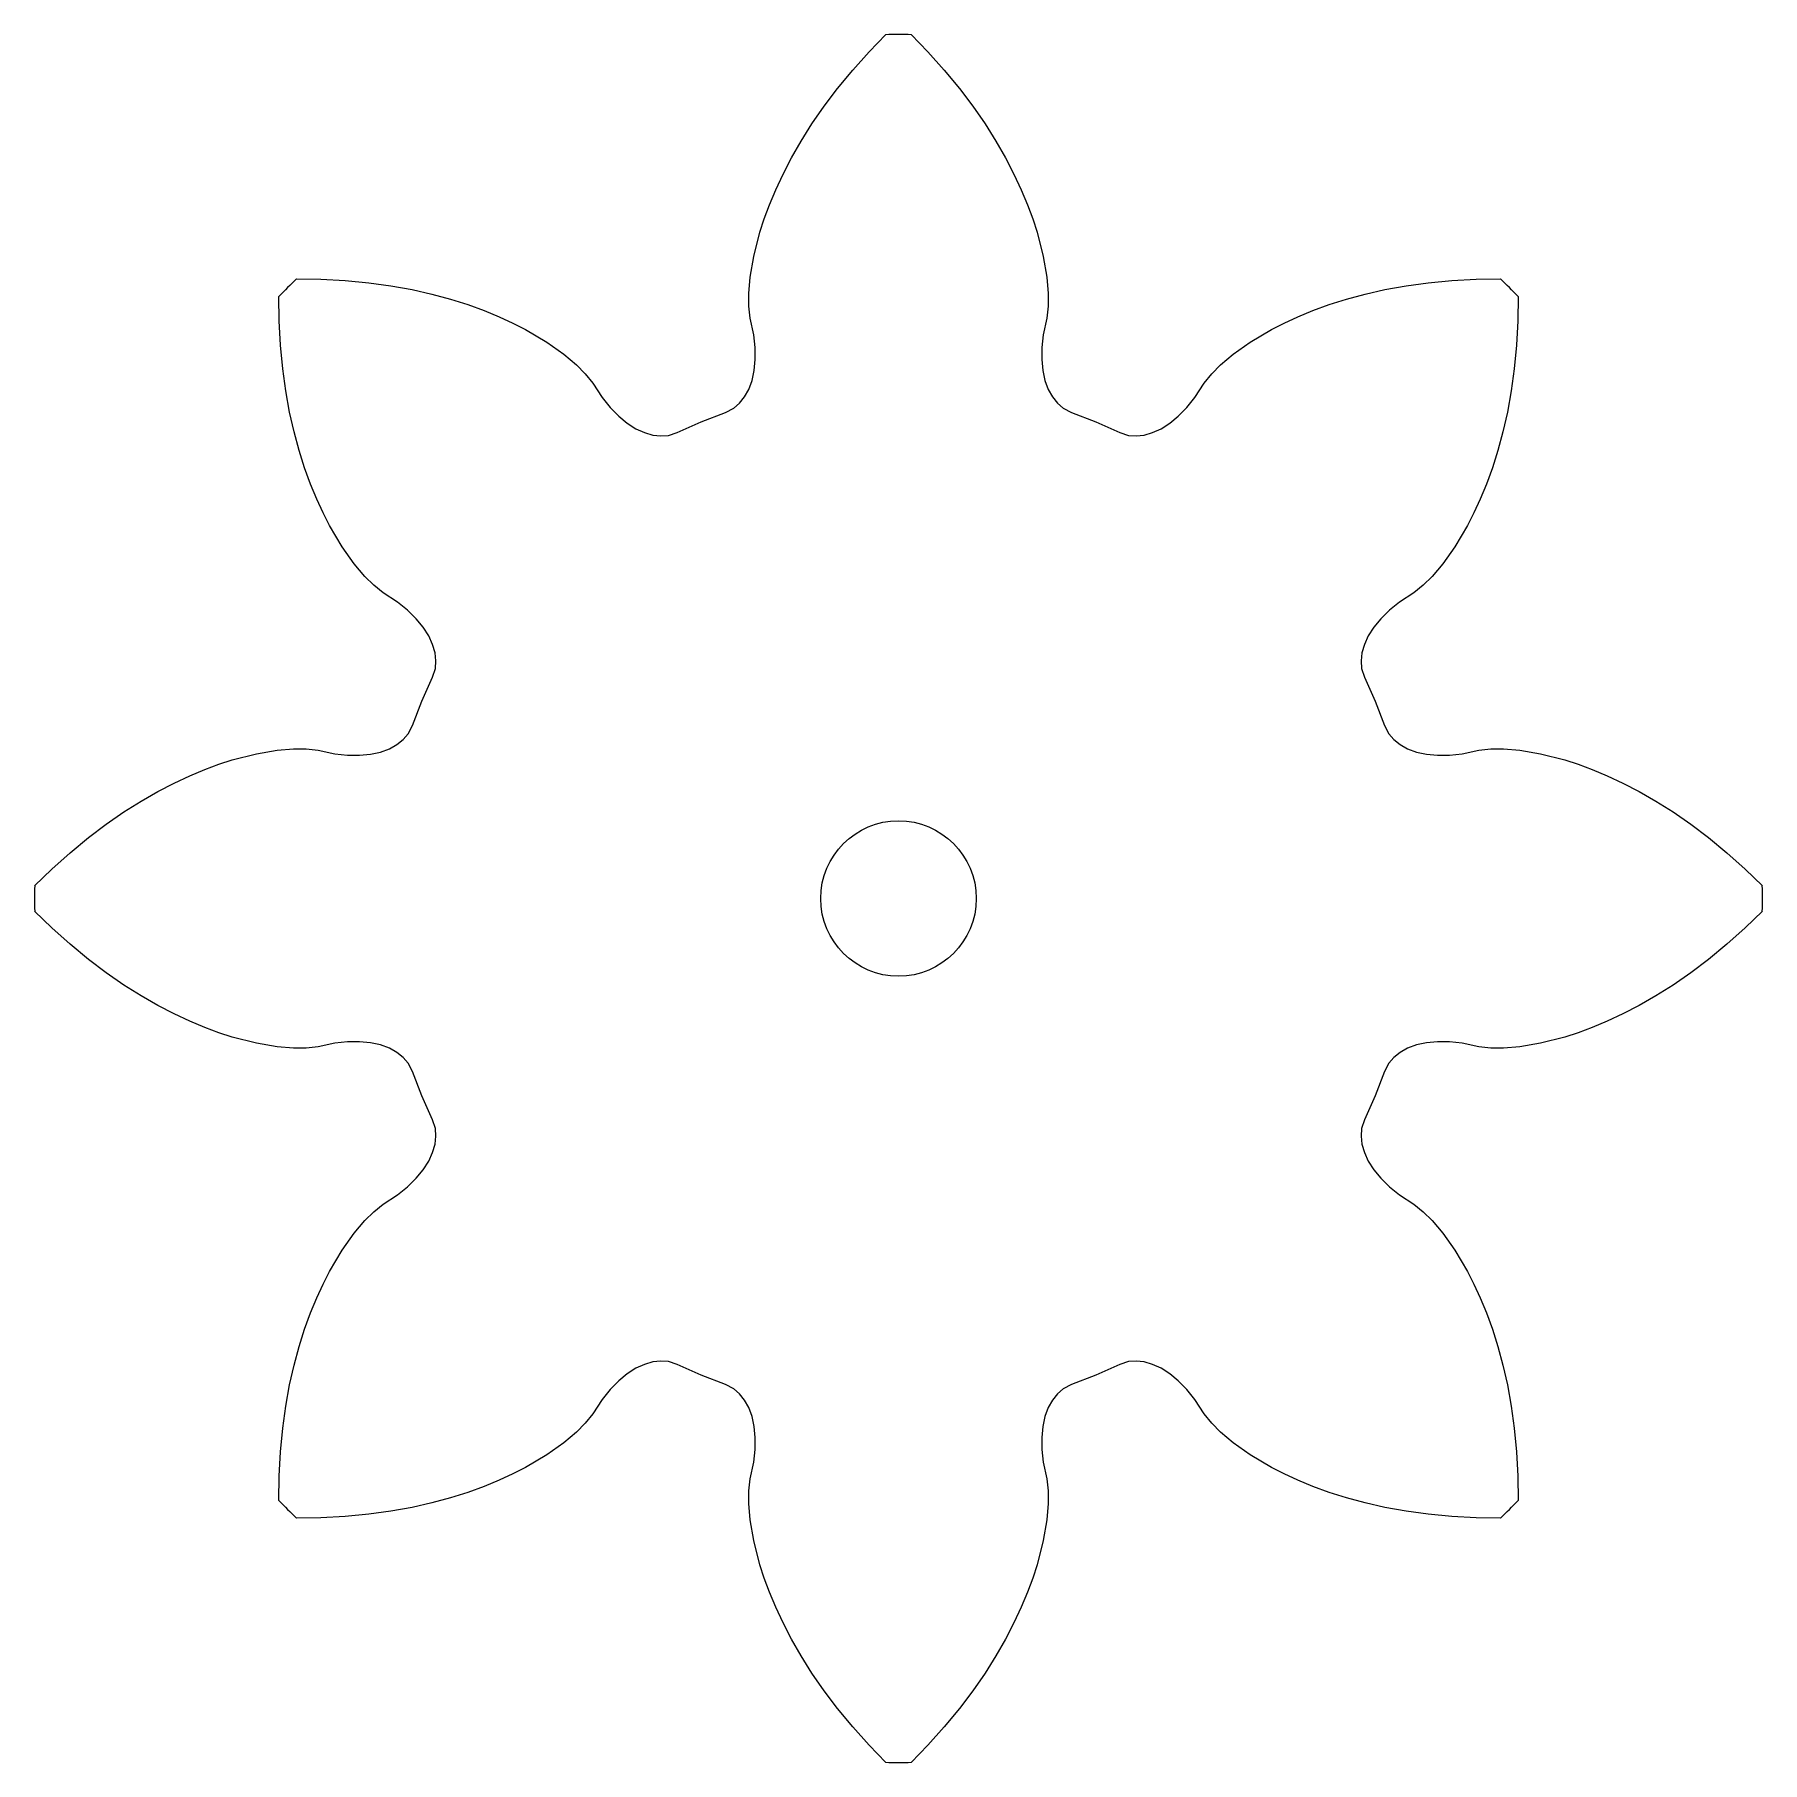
# Model space of a CAD drawing. Extents: x -16.7 to 16.7, y -16.7 to 16.7.
import ezdxf

# ---------------------------------------------------------------- set-up
doc = ezdxf.new("R2010")
doc.units = 0

msp = doc.modelspace()

# ---------------------------------------------------------------- linework, layer by layer
msp.add_circle((0, 0), 1.5)
msp.add_circle((0, 0), 1.5)
at = {"layer": 'layer0'}
for p, q in [((-0.568, 16.332), (-0.244, 16.665)), ((0.244, 16.665), (0.568, 16.332)), ((-0.884, 15.979), (-0.568, 16.332)), ((0.568, 16.332), (0.884, 15.979)), ((-1.174, 15.627), (-0.884, 15.979)), ((0.884, 15.979), (1.174, 15.627)), ((-1.434, 15.282), (-1.174, 15.627)), ((1.174, 15.627), (1.434, 15.282)), ((-1.67, 14.942), (-1.434, 15.282)), ((1.434, 15.282), (1.67, 14.942)), ((-1.879, 14.61), (-1.67, 14.942)), ((1.67, 14.942), (1.879, 14.61)), ((-2.065, 14.286), (-1.879, 14.61)), ((1.879, 14.61), (2.065, 14.286)), ((-2.228, 13.973), (-2.065, 14.286)), ((2.065, 14.286), (2.228, 13.973)), ((-2.49, 13.382), (-2.368, 13.673)), ((-2.368, 13.673), (-2.228, 13.973)), ((2.228, 13.973), (2.368, 13.673)), ((2.368, 13.673), (2.49, 13.382)), ((-2.59, 13.11), (-2.49, 13.382)), ((2.49, 13.382), (2.59, 13.11)), ((-2.673, 12.852), (-2.59, 13.11)), ((2.59, 13.11), (2.673, 12.852)), ((-2.793, 12.384), (-2.673, 12.852)), ((2.673, 12.852), (2.793, 12.384)), ((-2.859, 11.989), (-2.793, 12.384)), ((2.793, 12.384), (2.859, 11.989)), ((-11.611, 11.957), (-11.147, 11.95)), ((-11.147, 11.95), (-10.673, 11.924)), ((-10.673, 11.924), (-10.22, 11.88)), ((-10.22, 11.88), (-9.792, 11.82)), ((-9.792, 11.82), (-9.385, 11.746)), ((-9.385, 11.746), (-9.002, 11.659)), ((-2.885, 11.669), (-2.859, 11.989)), ((-2.885, 11.43), (-2.885, 11.669)), ((2.859, 11.989), (2.885, 11.669)), ((2.885, 11.669), (2.885, 11.43)), ((9.002, 11.659), (9.385, 11.746)), ((9.385, 11.746), (9.792, 11.82)), ((9.792, 11.82), (10.22, 11.88)), ((10.22, 11.88), (10.673, 11.924)), ((10.673, 11.924), (11.147, 11.95)), ((11.147, 11.95), (11.611, 11.957)), ((-11.95, 11.147), (-11.957, 11.611)), ((-9.002, 11.659), (-8.642, 11.562)), ((-8.642, 11.562), (-8.305, 11.456)), ((-8.305, 11.456), (-7.994, 11.343)), ((-7.994, 11.343), (-7.702, 11.223)), ((-2.86, 11.196), (-2.885, 11.43)), ((2.885, 11.43), (2.86, 11.196)), ((7.702, 11.223), (7.994, 11.343)), ((7.994, 11.343), (8.305, 11.456)), ((8.305, 11.456), (8.642, 11.562)), ((8.642, 11.562), (9.002, 11.659)), ((11.957, 11.611), (11.95, 11.147)), ((-11.924, 10.673), (-11.95, 11.147)), ((-7.702, 11.223), (-7.439, 11.102)), ((-7.439, 11.102), (-7.197, 10.978)), ((-2.792, 10.875), (-2.86, 11.196)), ((2.86, 11.196), (2.792, 10.875)), ((7.197, 10.978), (7.439, 11.102)), ((7.439, 11.102), (7.702, 11.223)), ((11.95, 11.147), (11.924, 10.673)), ((-11.88, 10.22), (-11.924, 10.673)), ((-7.197, 10.978), (-6.782, 10.731)), ((-6.782, 10.731), (-6.456, 10.499)), ((-2.764, 10.627), (-2.792, 10.875)), ((2.792, 10.875), (2.764, 10.627)), ((6.456, 10.499), (6.782, 10.731)), ((6.782, 10.731), (7.197, 10.978)), ((11.924, 10.673), (11.88, 10.22)), ((-6.456, 10.499), (-6.211, 10.292)), ((-2.782, 10.183), (-2.762, 10.395)), ((-2.762, 10.395), (-2.764, 10.627)), ((2.764, 10.627), (2.762, 10.395)), ((2.762, 10.395), (2.782, 10.183)), ((6.211, 10.292), (6.456, 10.499)), ((-11.82, 9.792), (-11.88, 10.22)), ((-6.211, 10.292), (-6.042, 10.122)), ((-6.042, 10.122), (-5.894, 9.939)), ((-2.825, 9.992), (-2.782, 10.183)), ((2.782, 10.183), (2.825, 9.992)), ((5.894, 9.939), (6.042, 10.122)), ((6.042, 10.122), (6.211, 10.292)), ((11.88, 10.22), (11.82, 9.792)), ((-11.746, 9.385), (-11.82, 9.792)), ((-5.894, 9.939), (-5.716, 9.664)), ((-3.067, 9.553), (-2.969, 9.675)), ((-2.969, 9.675), (-2.888, 9.822)), ((-2.888, 9.822), (-2.825, 9.992)), ((2.825, 9.992), (2.888, 9.822)), ((2.888, 9.822), (2.969, 9.675)), ((2.969, 9.675), (3.067, 9.553)), ((5.716, 9.664), (5.894, 9.939)), ((11.82, 9.792), (11.746, 9.385)), ((-11.659, 9.002), (-11.746, 9.385)), ((-5.716, 9.664), (-5.56, 9.469)), ((-5.56, 9.469), (-5.398, 9.303)), ((-3.808, 9.193), (-3.336, 9.374)), ((-3.336, 9.374), (-3.179, 9.457)), ((-3.179, 9.457), (-3.067, 9.553)), ((3.067, 9.553), (3.179, 9.457)), ((3.179, 9.457), (3.336, 9.374)), ((3.336, 9.374), (3.808, 9.193)), ((5.398, 9.303), (5.56, 9.469)), ((5.56, 9.469), (5.716, 9.664)), ((11.746, 9.385), (11.659, 9.002)), ((-11.562, 8.642), (-11.659, 9.002)), ((-5.398, 9.303), (-5.233, 9.168)), ((-5.233, 9.168), (-5.067, 9.063)), ((-5.067, 9.063), (-4.903, 8.987)), ((-4.269, 8.987), (-3.808, 9.193)), ((3.808, 9.193), (4.269, 8.987)), ((4.903, 8.987), (5.067, 9.063)), ((5.067, 9.063), (5.233, 9.168)), ((5.233, 9.168), (5.398, 9.303)), ((11.659, 9.002), (11.562, 8.642)), ((-4.903, 8.987), (-4.742, 8.941)), ((-4.742, 8.941), (-4.587, 8.924)), ((-4.587, 8.924), (-4.439, 8.935)), ((-4.439, 8.935), (-4.269, 8.987)), ((4.269, 8.987), (4.439, 8.935)), ((4.439, 8.935), (4.587, 8.924)), ((4.587, 8.924), (4.742, 8.941)), ((4.742, 8.941), (4.903, 8.987)), ((-11.456, 8.305), (-11.562, 8.642)), ((11.562, 8.642), (11.456, 8.305)), ((-11.343, 7.994), (-11.456, 8.305)), ((11.456, 8.305), (11.343, 7.994)), ((-11.223, 7.702), (-11.343, 7.994)), ((-11.102, 7.439), (-11.223, 7.702)), ((11.223, 7.702), (11.102, 7.439)), ((11.343, 7.994), (11.223, 7.702)), ((-10.978, 7.197), (-11.102, 7.439)), ((11.102, 7.439), (10.978, 7.197)), ((-10.731, 6.782), (-10.978, 7.197)), ((10.978, 7.197), (10.731, 6.782)), ((-10.499, 6.456), (-10.731, 6.782)), ((10.731, 6.782), (10.499, 6.456)), ((-10.292, 6.211), (-10.499, 6.456)), ((10.499, 6.456), (10.292, 6.211)), ((-10.122, 6.042), (-10.292, 6.211)), ((-9.939, 5.894), (-10.122, 6.042)), ((10.122, 6.042), (9.939, 5.894)), ((10.292, 6.211), (10.122, 6.042)), ((-9.664, 5.716), (-9.939, 5.894)), ((-9.469, 5.56), (-9.664, 5.716)), ((9.664, 5.716), (9.469, 5.56)), ((9.939, 5.894), (9.664, 5.716)), ((-9.303, 5.398), (-9.469, 5.56)), ((-9.168, 5.233), (-9.303, 5.398)), ((9.303, 5.398), (9.168, 5.233)), ((9.469, 5.56), (9.303, 5.398)), ((-9.063, 5.067), (-9.168, 5.233)), ((-8.987, 4.903), (-9.063, 5.067)), ((9.063, 5.067), (8.987, 4.903)), ((9.168, 5.233), (9.063, 5.067)), ((-8.941, 4.742), (-8.987, 4.903)), ((-8.924, 4.587), (-8.941, 4.742)), ((8.941, 4.742), (8.924, 4.587)), ((8.987, 4.903), (8.941, 4.742)), ((-8.987, 4.269), (-8.935, 4.439)), ((-8.935, 4.439), (-8.924, 4.587)), ((8.924, 4.587), (8.935, 4.439)), ((8.935, 4.439), (8.987, 4.269)), ((-9.193, 3.808), (-8.987, 4.269)), ((8.987, 4.269), (9.193, 3.808)), ((-9.374, 3.336), (-9.193, 3.808)), ((9.193, 3.808), (9.374, 3.336)), ((-9.457, 3.179), (-9.374, 3.336)), ((9.374, 3.336), (9.457, 3.179)), ((-9.675, 2.969), (-9.553, 3.067)), ((-9.553, 3.067), (-9.457, 3.179)), ((9.457, 3.179), (9.553, 3.067)), ((9.553, 3.067), (9.675, 2.969)), ((-13.11, 2.59), (-12.852, 2.673)), ((-12.852, 2.673), (-12.384, 2.793)), ((-12.384, 2.793), (-11.989, 2.859)), ((-11.989, 2.859), (-11.669, 2.885)), ((-11.669, 2.885), (-11.43, 2.885)), ((-11.43, 2.885), (-11.196, 2.86)), ((-11.196, 2.86), (-10.875, 2.792)), ((-10.875, 2.792), (-10.627, 2.764)), ((-10.627, 2.764), (-10.395, 2.762)), ((-10.395, 2.762), (-10.183, 2.782)), ((-10.183, 2.782), (-9.992, 2.825)), ((-9.992, 2.825), (-9.822, 2.888)), ((-9.822, 2.888), (-9.675, 2.969)), ((9.675, 2.969), (9.822, 2.888)), ((9.822, 2.888), (9.992, 2.825)), ((9.992, 2.825), (10.183, 2.782)), ((10.183, 2.782), (10.395, 2.762)), ((10.395, 2.762), (10.627, 2.764)), ((10.627, 2.764), (10.875, 2.792)), ((10.875, 2.792), (11.196, 2.86)), ((11.196, 2.86), (11.43, 2.885)), ((11.43, 2.885), (11.669, 2.885)), ((11.669, 2.885), (11.989, 2.859)), ((11.989, 2.859), (12.384, 2.793)), ((12.384, 2.793), (12.852, 2.673)), ((12.852, 2.673), (13.11, 2.59)), ((-13.973, 2.228), (-13.673, 2.368)), ((-13.673, 2.368), (-13.382, 2.49)), ((-13.382, 2.49), (-13.11, 2.59)), ((13.11, 2.59), (13.382, 2.49)), ((13.382, 2.49), (13.673, 2.368)), ((13.673, 2.368), (13.973, 2.228)), ((-14.61, 1.879), (-14.286, 2.065)), ((-14.286, 2.065), (-13.973, 2.228)), ((13.973, 2.228), (14.286, 2.065)), ((14.286, 2.065), (14.61, 1.879)), ((-15.282, 1.434), (-14.942, 1.67)), ((-14.942, 1.67), (-14.61, 1.879)), ((14.61, 1.879), (14.942, 1.67)), ((14.942, 1.67), (15.282, 1.434)), ((-15.627, 1.174), (-15.282, 1.434)), ((15.282, 1.434), (15.627, 1.174)), ((-15.979, 0.884), (-15.627, 1.174)), ((15.627, 1.174), (15.979, 0.884)), ((-16.332, 0.568), (-15.979, 0.884)), ((15.979, 0.884), (16.332, 0.568)), ((-16.665, 0.244), (-16.332, 0.568)), ((16.332, 0.568), (16.665, 0.244)), ((-16.332, -0.568), (-16.665, -0.244)), ((16.665, -0.244), (16.332, -0.568)), ((-15.979, -0.884), (-16.332, -0.568)), ((16.332, -0.568), (15.979, -0.884)), ((-15.627, -1.174), (-15.979, -0.884)), ((15.979, -0.884), (15.627, -1.174)), ((-15.282, -1.434), (-15.627, -1.174)), ((15.627, -1.174), (15.282, -1.434)), ((-14.942, -1.67), (-15.282, -1.434)), ((15.282, -1.434), (14.942, -1.67)), ((-14.61, -1.879), (-14.942, -1.67)), ((-14.286, -2.065), (-14.61, -1.879)), ((14.61, -1.879), (14.286, -2.065)), ((14.942, -1.67), (14.61, -1.879)), ((-13.973, -2.228), (-14.286, -2.065)), ((-13.673, -2.368), (-13.973, -2.228)), ((13.973, -2.228), (13.673, -2.368)), ((14.286, -2.065), (13.973, -2.228)), ((-13.382, -2.49), (-13.673, -2.368)), ((-13.11, -2.59), (-13.382, -2.49)), ((-12.852, -2.673), (-13.11, -2.59)), ((13.11, -2.59), (12.852, -2.673)), ((13.382, -2.49), (13.11, -2.59)), ((13.673, -2.368), (13.382, -2.49)), ((-12.384, -2.793), (-12.852, -2.673)), ((-11.989, -2.859), (-12.384, -2.793)), ((-11.669, -2.885), (-11.989, -2.859)), ((-11.43, -2.885), (-11.669, -2.885)), ((-11.196, -2.86), (-11.43, -2.885)), ((-10.875, -2.792), (-11.196, -2.86)), ((-10.627, -2.764), (-10.875, -2.792)), ((-10.395, -2.762), (-10.627, -2.764)), ((-10.183, -2.782), (-10.395, -2.762)), ((-9.992, -2.825), (-10.183, -2.782)), ((-9.822, -2.888), (-9.992, -2.825)), ((-9.675, -2.969), (-9.822, -2.888)), ((-9.553, -3.067), (-9.675, -2.969)), ((9.675, -2.969), (9.553, -3.067)), ((9.822, -2.888), (9.675, -2.969)), ((9.992, -2.825), (9.822, -2.888)), ((10.183, -2.782), (9.992, -2.825)), ((10.395, -2.762), (10.183, -2.782)), ((10.627, -2.764), (10.395, -2.762)), ((10.875, -2.792), (10.627, -2.764)), ((11.196, -2.86), (10.875, -2.792)), ((11.43, -2.885), (11.196, -2.86)), ((11.669, -2.885), (11.43, -2.885)), ((11.989, -2.859), (11.669, -2.885)), ((12.384, -2.793), (11.989, -2.859)), ((12.852, -2.673), (12.384, -2.793)), ((-9.457, -3.179), (-9.553, -3.067)), ((-9.374, -3.336), (-9.457, -3.179)), ((9.457, -3.179), (9.374, -3.336)), ((9.553, -3.067), (9.457, -3.179)), ((-9.193, -3.808), (-9.374, -3.336)), ((9.374, -3.336), (9.193, -3.808)), ((-8.987, -4.269), (-9.193, -3.808)), ((9.193, -3.808), (8.987, -4.269)), ((-8.935, -4.439), (-8.987, -4.269)), ((8.987, -4.269), (8.935, -4.439)), ((-8.941, -4.742), (-8.924, -4.587)), ((-8.924, -4.587), (-8.935, -4.439)), ((8.935, -4.439), (8.924, -4.587)), ((8.924, -4.587), (8.941, -4.742)), ((-9.063, -5.067), (-8.987, -4.903)), ((-8.987, -4.903), (-8.941, -4.742)), ((8.941, -4.742), (8.987, -4.903)), ((8.987, -4.903), (9.063, -5.067)), ((-9.303, -5.398), (-9.168, -5.233)), ((-9.168, -5.233), (-9.063, -5.067)), ((9.063, -5.067), (9.168, -5.233)), ((9.168, -5.233), (9.303, -5.398)), ((-9.664, -5.716), (-9.469, -5.56)), ((-9.469, -5.56), (-9.303, -5.398)), ((9.303, -5.398), (9.469, -5.56)), ((9.469, -5.56), (9.664, -5.716)), ((-10.122, -6.042), (-9.939, -5.894)), ((-9.939, -5.894), (-9.664, -5.716)), ((9.664, -5.716), (9.939, -5.894)), ((9.939, -5.894), (10.122, -6.042)), ((-10.499, -6.456), (-10.292, -6.211)), ((-10.292, -6.211), (-10.122, -6.042)), ((10.122, -6.042), (10.292, -6.211)), ((10.292, -6.211), (10.499, -6.456)), ((-10.731, -6.782), (-10.499, -6.456)), ((10.499, -6.456), (10.731, -6.782)), ((-10.978, -7.197), (-10.731, -6.782)), ((10.731, -6.782), (10.978, -7.197)), ((-11.102, -7.439), (-10.978, -7.197)), ((10.978, -7.197), (11.102, -7.439)), ((-11.223, -7.702), (-11.102, -7.439)), ((11.102, -7.439), (11.223, -7.702)), ((-11.456, -8.305), (-11.343, -7.994)), ((-11.343, -7.994), (-11.223, -7.702)), ((11.223, -7.702), (11.343, -7.994)), ((11.343, -7.994), (11.456, -8.305)), ((-11.562, -8.642), (-11.456, -8.305)), ((11.456, -8.305), (11.562, -8.642)), ((-11.659, -9.002), (-11.562, -8.642)), ((11.562, -8.642), (11.659, -9.002)), ((-4.903, -8.987), (-5.067, -9.063)), ((-4.742, -8.941), (-4.903, -8.987)), ((-4.587, -8.924), (-4.742, -8.941)), ((-4.439, -8.935), (-4.587, -8.924)), ((-4.269, -8.987), (-4.439, -8.935)), ((-3.808, -9.193), (-4.269, -8.987)), ((4.269, -8.987), (3.808, -9.193)), ((4.439, -8.935), (4.269, -8.987)), ((4.587, -8.924), (4.439, -8.935)), ((4.742, -8.941), (4.587, -8.924)), ((4.903, -8.987), (4.742, -8.941)), ((5.067, -9.063), (4.903, -8.987)), ((-11.746, -9.385), (-11.659, -9.002)), ((-5.398, -9.303), (-5.56, -9.469)), ((-5.233, -9.168), (-5.398, -9.303)), ((-5.067, -9.063), (-5.233, -9.168)), ((-3.336, -9.374), (-3.808, -9.193)), ((3.808, -9.193), (3.336, -9.374)), ((5.233, -9.168), (5.067, -9.063)), ((5.398, -9.303), (5.233, -9.168)), ((5.56, -9.469), (5.398, -9.303)), ((11.659, -9.002), (11.746, -9.385)), ((-11.82, -9.792), (-11.746, -9.385)), ((-5.716, -9.664), (-5.894, -9.939)), ((-5.56, -9.469), (-5.716, -9.664)), ((-3.179, -9.457), (-3.336, -9.374)), ((-3.067, -9.553), (-3.179, -9.457)), ((-2.969, -9.675), (-3.067, -9.553)), ((3.067, -9.553), (2.969, -9.675)), ((3.179, -9.457), (3.067, -9.553)), ((3.336, -9.374), (3.179, -9.457)), ((5.716, -9.664), (5.56, -9.469)), ((5.894, -9.939), (5.716, -9.664)), ((11.746, -9.385), (11.82, -9.792)), ((-11.88, -10.22), (-11.82, -9.792)), ((-5.894, -9.939), (-6.042, -10.122)), ((-2.888, -9.822), (-2.969, -9.675)), ((-2.825, -9.992), (-2.888, -9.822)), ((-2.782, -10.183), (-2.825, -9.992)), ((2.825, -9.992), (2.782, -10.183)), ((2.888, -9.822), (2.825, -9.992)), ((2.969, -9.675), (2.888, -9.822)), ((6.042, -10.122), (5.894, -9.939)), ((11.82, -9.792), (11.88, -10.22)), ((-11.924, -10.673), (-11.88, -10.22)), ((-6.211, -10.292), (-6.456, -10.499)), ((-6.042, -10.122), (-6.211, -10.292)), ((-2.762, -10.395), (-2.782, -10.183)), ((2.782, -10.183), (2.762, -10.395)), ((6.211, -10.292), (6.042, -10.122)), ((6.456, -10.499), (6.211, -10.292)), ((11.88, -10.22), (11.924, -10.673)), ((-6.456, -10.499), (-6.782, -10.731)), ((-2.792, -10.875), (-2.764, -10.627)), ((-2.764, -10.627), (-2.762, -10.395)), ((2.762, -10.395), (2.764, -10.627)), ((2.764, -10.627), (2.792, -10.875)), ((6.782, -10.731), (6.456, -10.499)), ((-11.95, -11.147), (-11.924, -10.673)), ((-7.197, -10.978), (-7.439, -11.102)), ((-6.782, -10.731), (-7.197, -10.978)), ((-2.86, -11.196), (-2.792, -10.875)), ((2.792, -10.875), (2.86, -11.196)), ((7.197, -10.978), (6.782, -10.731)), ((7.439, -11.102), (7.197, -10.978)), ((11.924, -10.673), (11.95, -11.147)), ((-11.957, -11.611), (-11.95, -11.147)), ((-7.702, -11.223), (-7.994, -11.343)), ((-7.439, -11.102), (-7.702, -11.223)), ((-2.885, -11.43), (-2.86, -11.196)), ((2.86, -11.196), (2.885, -11.43)), ((7.702, -11.223), (7.439, -11.102)), ((7.994, -11.343), (7.702, -11.223)), ((11.95, -11.147), (11.957, -11.611)), ((-9.002, -11.659), (-9.385, -11.746)), ((-8.642, -11.562), (-9.002, -11.659)), ((-8.305, -11.456), (-8.642, -11.562)), ((-7.994, -11.343), (-8.305, -11.456)), ((-2.885, -11.669), (-2.885, -11.43)), ((2.885, -11.43), (2.885, -11.669)), ((8.305, -11.456), (7.994, -11.343)), ((8.642, -11.562), (8.305, -11.456)), ((9.002, -11.659), (8.642, -11.562)), ((9.385, -11.746), (9.002, -11.659)), ((-11.147, -11.95), (-11.611, -11.957)), ((-10.673, -11.924), (-11.147, -11.95)), ((-10.22, -11.88), (-10.673, -11.924)), ((-9.792, -11.82), (-10.22, -11.88)), ((-9.385, -11.746), (-9.792, -11.82)), ((-2.859, -11.989), (-2.885, -11.669)), ((-2.793, -12.384), (-2.859, -11.989)), ((2.859, -11.989), (2.793, -12.384)), ((2.885, -11.669), (2.859, -11.989)), ((9.792, -11.82), (9.385, -11.746)), ((10.22, -11.88), (9.792, -11.82)), ((10.673, -11.924), (10.22, -11.88)), ((11.147, -11.95), (10.673, -11.924)), ((11.611, -11.957), (11.147, -11.95)), ((-2.673, -12.852), (-2.793, -12.384)), ((2.793, -12.384), (2.673, -12.852)), ((-2.59, -13.11), (-2.673, -12.852)), ((2.673, -12.852), (2.59, -13.11)), ((-2.49, -13.382), (-2.59, -13.11)), ((2.59, -13.11), (2.49, -13.382)), ((-2.368, -13.673), (-2.49, -13.382)), ((2.49, -13.382), (2.368, -13.673)), ((-2.228, -13.973), (-2.368, -13.673)), ((-2.065, -14.286), (-2.228, -13.973)), ((2.228, -13.973), (2.065, -14.286)), ((2.368, -13.673), (2.228, -13.973)), ((-1.879, -14.61), (-2.065, -14.286)), ((2.065, -14.286), (1.879, -14.61)), ((-1.67, -14.942), (-1.879, -14.61)), ((1.879, -14.61), (1.67, -14.942)), ((-1.434, -15.282), (-1.67, -14.942)), ((1.67, -14.942), (1.434, -15.282)), ((-1.174, -15.627), (-1.434, -15.282)), ((1.434, -15.282), (1.174, -15.627)), ((-0.884, -15.979), (-1.174, -15.627)), ((1.174, -15.627), (0.884, -15.979)), ((-0.568, -16.332), (-0.884, -15.979)), ((0.884, -15.979), (0.568, -16.332)), ((-0.244, -16.665), (-0.568, -16.332)), ((0.568, -16.332), (0.244, -16.665))]:
    msp.add_line(p, q, dxfattribs=at)
for start, end in [(89.1596, 90.8404), (134.1596, 135.8404), (44.1596, 45.8404), (179.1596, 180.8404), (359.1596, 360.8404), (224.1596, 225.8404), (314.1596, 315.8404), (269.1596, 270.8404)]:
    msp.add_arc((0, 0), 16.666, start, end, dxfattribs=at)
at = {"layer": 'layer1'}
for p, q in [((-0.568, 16.332), (-0.244, 16.665)), ((0.244, 16.665), (0.568, 16.332)), ((-0.884, 15.979), (-0.568, 16.332)), ((0.568, 16.332), (0.884, 15.979)), ((-1.174, 15.627), (-0.884, 15.979)), ((0.884, 15.979), (1.174, 15.627)), ((-1.434, 15.282), (-1.174, 15.627)), ((1.174, 15.627), (1.434, 15.282)), ((-1.67, 14.942), (-1.434, 15.282)), ((1.434, 15.282), (1.67, 14.942)), ((-1.879, 14.61), (-1.67, 14.942)), ((1.67, 14.942), (1.879, 14.61)), ((-2.065, 14.286), (-1.879, 14.61)), ((1.879, 14.61), (2.065, 14.286)), ((-2.228, 13.973), (-2.065, 14.286)), ((2.065, 14.286), (2.228, 13.973)), ((-2.49, 13.382), (-2.368, 13.673)), ((-2.368, 13.673), (-2.228, 13.973)), ((2.228, 13.973), (2.368, 13.673)), ((2.368, 13.673), (2.49, 13.382)), ((-2.59, 13.11), (-2.49, 13.382)), ((2.49, 13.382), (2.59, 13.11)), ((-2.673, 12.852), (-2.59, 13.11)), ((2.59, 13.11), (2.673, 12.852)), ((-2.793, 12.384), (-2.673, 12.852)), ((2.673, 12.852), (2.793, 12.384)), ((-2.859, 11.989), (-2.793, 12.384)), ((2.793, 12.384), (2.859, 11.989)), ((-11.611, 11.957), (-11.147, 11.95)), ((-11.147, 11.95), (-10.673, 11.924)), ((-10.673, 11.924), (-10.22, 11.88)), ((-10.22, 11.88), (-9.792, 11.82)), ((-9.792, 11.82), (-9.385, 11.746)), ((-9.385, 11.746), (-9.002, 11.659)), ((-2.885, 11.669), (-2.859, 11.989)), ((-2.885, 11.43), (-2.885, 11.669)), ((2.859, 11.989), (2.885, 11.669)), ((2.885, 11.669), (2.885, 11.43)), ((9.002, 11.659), (9.385, 11.746)), ((9.385, 11.746), (9.792, 11.82)), ((9.792, 11.82), (10.22, 11.88)), ((10.22, 11.88), (10.673, 11.924)), ((10.673, 11.924), (11.147, 11.95)), ((11.147, 11.95), (11.611, 11.957)), ((-11.95, 11.147), (-11.957, 11.611)), ((-9.002, 11.659), (-8.642, 11.562)), ((-8.642, 11.562), (-8.305, 11.456)), ((-8.305, 11.456), (-7.994, 11.343)), ((-7.994, 11.343), (-7.702, 11.223)), ((-2.86, 11.196), (-2.885, 11.43)), ((2.885, 11.43), (2.86, 11.196)), ((7.702, 11.223), (7.994, 11.343)), ((7.994, 11.343), (8.305, 11.456)), ((8.305, 11.456), (8.642, 11.562)), ((8.642, 11.562), (9.002, 11.659)), ((11.957, 11.611), (11.95, 11.147)), ((-11.924, 10.673), (-11.95, 11.147)), ((-7.702, 11.223), (-7.439, 11.102)), ((-7.439, 11.102), (-7.197, 10.978)), ((-2.792, 10.875), (-2.86, 11.196)), ((2.86, 11.196), (2.792, 10.875)), ((7.197, 10.978), (7.439, 11.102)), ((7.439, 11.102), (7.702, 11.223)), ((11.95, 11.147), (11.924, 10.673)), ((-11.88, 10.22), (-11.924, 10.673)), ((-7.197, 10.978), (-6.782, 10.731)), ((-6.782, 10.731), (-6.456, 10.499)), ((-2.764, 10.627), (-2.792, 10.875)), ((2.792, 10.875), (2.764, 10.627)), ((6.456, 10.499), (6.782, 10.731)), ((6.782, 10.731), (7.197, 10.978)), ((11.924, 10.673), (11.88, 10.22)), ((-6.456, 10.499), (-6.211, 10.292)), ((-2.782, 10.183), (-2.762, 10.395)), ((-2.762, 10.395), (-2.764, 10.627)), ((2.764, 10.627), (2.762, 10.395)), ((2.762, 10.395), (2.782, 10.183)), ((6.211, 10.292), (6.456, 10.499)), ((-11.82, 9.792), (-11.88, 10.22)), ((-6.211, 10.292), (-6.042, 10.122)), ((-6.042, 10.122), (-5.894, 9.939)), ((-2.825, 9.992), (-2.782, 10.183)), ((2.782, 10.183), (2.825, 9.992)), ((5.894, 9.939), (6.042, 10.122)), ((6.042, 10.122), (6.211, 10.292)), ((11.88, 10.22), (11.82, 9.792)), ((-11.746, 9.385), (-11.82, 9.792)), ((-5.894, 9.939), (-5.716, 9.664)), ((-3.067, 9.553), (-2.969, 9.675)), ((-2.969, 9.675), (-2.888, 9.822)), ((-2.888, 9.822), (-2.825, 9.992)), ((2.825, 9.992), (2.888, 9.822)), ((2.888, 9.822), (2.969, 9.675)), ((2.969, 9.675), (3.067, 9.553)), ((5.716, 9.664), (5.894, 9.939)), ((11.82, 9.792), (11.746, 9.385)), ((-11.659, 9.002), (-11.746, 9.385)), ((-5.716, 9.664), (-5.56, 9.469)), ((-5.56, 9.469), (-5.398, 9.303)), ((-3.808, 9.193), (-3.336, 9.374)), ((-3.336, 9.374), (-3.179, 9.457)), ((-3.179, 9.457), (-3.067, 9.553)), ((3.067, 9.553), (3.179, 9.457)), ((3.179, 9.457), (3.336, 9.374)), ((3.336, 9.374), (3.808, 9.193)), ((5.398, 9.303), (5.56, 9.469)), ((5.56, 9.469), (5.716, 9.664)), ((11.746, 9.385), (11.659, 9.002)), ((-11.562, 8.642), (-11.659, 9.002)), ((-5.398, 9.303), (-5.233, 9.168)), ((-5.233, 9.168), (-5.067, 9.063)), ((-5.067, 9.063), (-4.903, 8.987)), ((-4.269, 8.987), (-3.808, 9.193)), ((3.808, 9.193), (4.269, 8.987)), ((4.903, 8.987), (5.067, 9.063)), ((5.067, 9.063), (5.233, 9.168)), ((5.233, 9.168), (5.398, 9.303)), ((11.659, 9.002), (11.562, 8.642)), ((-4.903, 8.987), (-4.742, 8.941)), ((-4.742, 8.941), (-4.587, 8.924)), ((-4.587, 8.924), (-4.439, 8.935)), ((-4.439, 8.935), (-4.269, 8.987)), ((4.269, 8.987), (4.439, 8.935)), ((4.439, 8.935), (4.587, 8.924)), ((4.587, 8.924), (4.742, 8.941)), ((4.742, 8.941), (4.903, 8.987)), ((-11.456, 8.305), (-11.562, 8.642)), ((11.562, 8.642), (11.456, 8.305)), ((-11.343, 7.994), (-11.456, 8.305)), ((11.456, 8.305), (11.343, 7.994)), ((-11.223, 7.702), (-11.343, 7.994)), ((-11.102, 7.439), (-11.223, 7.702)), ((11.223, 7.702), (11.102, 7.439)), ((11.343, 7.994), (11.223, 7.702)), ((-10.978, 7.197), (-11.102, 7.439)), ((11.102, 7.439), (10.978, 7.197)), ((-10.731, 6.782), (-10.978, 7.197)), ((10.978, 7.197), (10.731, 6.782)), ((-10.499, 6.456), (-10.731, 6.782)), ((10.731, 6.782), (10.499, 6.456)), ((-10.292, 6.211), (-10.499, 6.456)), ((10.499, 6.456), (10.292, 6.211)), ((-10.122, 6.042), (-10.292, 6.211)), ((-9.939, 5.894), (-10.122, 6.042)), ((10.122, 6.042), (9.939, 5.894)), ((10.292, 6.211), (10.122, 6.042)), ((-9.664, 5.716), (-9.939, 5.894)), ((-9.469, 5.56), (-9.664, 5.716)), ((9.664, 5.716), (9.469, 5.56)), ((9.939, 5.894), (9.664, 5.716)), ((-9.303, 5.398), (-9.469, 5.56)), ((-9.168, 5.233), (-9.303, 5.398)), ((9.303, 5.398), (9.168, 5.233)), ((9.469, 5.56), (9.303, 5.398)), ((-9.063, 5.067), (-9.168, 5.233)), ((-8.987, 4.903), (-9.063, 5.067)), ((9.063, 5.067), (8.987, 4.903)), ((9.168, 5.233), (9.063, 5.067)), ((-8.941, 4.742), (-8.987, 4.903)), ((-8.924, 4.587), (-8.941, 4.742)), ((8.941, 4.742), (8.924, 4.587)), ((8.987, 4.903), (8.941, 4.742)), ((-8.987, 4.269), (-8.935, 4.439)), ((-8.935, 4.439), (-8.924, 4.587)), ((8.924, 4.587), (8.935, 4.439)), ((8.935, 4.439), (8.987, 4.269)), ((-9.193, 3.808), (-8.987, 4.269)), ((8.987, 4.269), (9.193, 3.808)), ((-9.374, 3.336), (-9.193, 3.808)), ((9.193, 3.808), (9.374, 3.336)), ((-9.457, 3.179), (-9.374, 3.336)), ((9.374, 3.336), (9.457, 3.179)), ((-9.675, 2.969), (-9.553, 3.067)), ((-9.553, 3.067), (-9.457, 3.179)), ((9.457, 3.179), (9.553, 3.067)), ((9.553, 3.067), (9.675, 2.969)), ((-13.11, 2.59), (-12.852, 2.673)), ((-12.852, 2.673), (-12.384, 2.793)), ((-12.384, 2.793), (-11.989, 2.859)), ((-11.989, 2.859), (-11.669, 2.885)), ((-11.669, 2.885), (-11.43, 2.885)), ((-11.43, 2.885), (-11.196, 2.86)), ((-11.196, 2.86), (-10.875, 2.792)), ((-10.875, 2.792), (-10.627, 2.764)), ((-10.627, 2.764), (-10.395, 2.762)), ((-10.395, 2.762), (-10.183, 2.782)), ((-10.183, 2.782), (-9.992, 2.825)), ((-9.992, 2.825), (-9.822, 2.888)), ((-9.822, 2.888), (-9.675, 2.969)), ((9.675, 2.969), (9.822, 2.888)), ((9.822, 2.888), (9.992, 2.825)), ((9.992, 2.825), (10.183, 2.782)), ((10.183, 2.782), (10.395, 2.762)), ((10.395, 2.762), (10.627, 2.764)), ((10.627, 2.764), (10.875, 2.792)), ((10.875, 2.792), (11.196, 2.86)), ((11.196, 2.86), (11.43, 2.885)), ((11.43, 2.885), (11.669, 2.885)), ((11.669, 2.885), (11.989, 2.859)), ((11.989, 2.859), (12.384, 2.793)), ((12.384, 2.793), (12.852, 2.673)), ((12.852, 2.673), (13.11, 2.59)), ((-13.973, 2.228), (-13.673, 2.368)), ((-13.673, 2.368), (-13.382, 2.49)), ((-13.382, 2.49), (-13.11, 2.59)), ((13.11, 2.59), (13.382, 2.49)), ((13.382, 2.49), (13.673, 2.368)), ((13.673, 2.368), (13.973, 2.228)), ((-14.61, 1.879), (-14.286, 2.065)), ((-14.286, 2.065), (-13.973, 2.228)), ((13.973, 2.228), (14.286, 2.065)), ((14.286, 2.065), (14.61, 1.879)), ((-15.282, 1.434), (-14.942, 1.67)), ((-14.942, 1.67), (-14.61, 1.879)), ((14.61, 1.879), (14.942, 1.67)), ((14.942, 1.67), (15.282, 1.434)), ((-15.627, 1.174), (-15.282, 1.434)), ((15.282, 1.434), (15.627, 1.174)), ((-15.979, 0.884), (-15.627, 1.174)), ((15.627, 1.174), (15.979, 0.884)), ((-16.332, 0.568), (-15.979, 0.884)), ((15.979, 0.884), (16.332, 0.568)), ((-16.665, 0.244), (-16.332, 0.568)), ((16.332, 0.568), (16.665, 0.244)), ((-16.332, -0.568), (-16.665, -0.244)), ((16.665, -0.244), (16.332, -0.568)), ((-15.979, -0.884), (-16.332, -0.568)), ((16.332, -0.568), (15.979, -0.884)), ((-15.627, -1.174), (-15.979, -0.884)), ((15.979, -0.884), (15.627, -1.174)), ((-15.282, -1.434), (-15.627, -1.174)), ((15.627, -1.174), (15.282, -1.434)), ((-14.942, -1.67), (-15.282, -1.434)), ((15.282, -1.434), (14.942, -1.67)), ((-14.61, -1.879), (-14.942, -1.67)), ((-14.286, -2.065), (-14.61, -1.879)), ((14.61, -1.879), (14.286, -2.065)), ((14.942, -1.67), (14.61, -1.879)), ((-13.973, -2.228), (-14.286, -2.065)), ((-13.673, -2.368), (-13.973, -2.228)), ((13.973, -2.228), (13.673, -2.368)), ((14.286, -2.065), (13.973, -2.228)), ((-13.382, -2.49), (-13.673, -2.368)), ((-13.11, -2.59), (-13.382, -2.49)), ((-12.852, -2.673), (-13.11, -2.59)), ((13.11, -2.59), (12.852, -2.673)), ((13.382, -2.49), (13.11, -2.59)), ((13.673, -2.368), (13.382, -2.49)), ((-12.384, -2.793), (-12.852, -2.673)), ((-11.989, -2.859), (-12.384, -2.793)), ((-11.669, -2.885), (-11.989, -2.859)), ((-11.43, -2.885), (-11.669, -2.885)), ((-11.196, -2.86), (-11.43, -2.885)), ((-10.875, -2.792), (-11.196, -2.86)), ((-10.627, -2.764), (-10.875, -2.792)), ((-10.395, -2.762), (-10.627, -2.764)), ((-10.183, -2.782), (-10.395, -2.762)), ((-9.992, -2.825), (-10.183, -2.782)), ((-9.822, -2.888), (-9.992, -2.825)), ((-9.675, -2.969), (-9.822, -2.888)), ((-9.553, -3.067), (-9.675, -2.969)), ((9.675, -2.969), (9.553, -3.067)), ((9.822, -2.888), (9.675, -2.969)), ((9.992, -2.825), (9.822, -2.888)), ((10.183, -2.782), (9.992, -2.825)), ((10.395, -2.762), (10.183, -2.782)), ((10.627, -2.764), (10.395, -2.762)), ((10.875, -2.792), (10.627, -2.764)), ((11.196, -2.86), (10.875, -2.792)), ((11.43, -2.885), (11.196, -2.86)), ((11.669, -2.885), (11.43, -2.885)), ((11.989, -2.859), (11.669, -2.885)), ((12.384, -2.793), (11.989, -2.859)), ((12.852, -2.673), (12.384, -2.793)), ((-9.457, -3.179), (-9.553, -3.067)), ((-9.374, -3.336), (-9.457, -3.179)), ((9.457, -3.179), (9.374, -3.336)), ((9.553, -3.067), (9.457, -3.179)), ((-9.193, -3.808), (-9.374, -3.336)), ((9.374, -3.336), (9.193, -3.808)), ((-8.987, -4.269), (-9.193, -3.808)), ((9.193, -3.808), (8.987, -4.269)), ((-8.935, -4.439), (-8.987, -4.269)), ((8.987, -4.269), (8.935, -4.439)), ((-8.941, -4.742), (-8.924, -4.587)), ((-8.924, -4.587), (-8.935, -4.439)), ((8.935, -4.439), (8.924, -4.587)), ((8.924, -4.587), (8.941, -4.742)), ((-9.063, -5.067), (-8.987, -4.903)), ((-8.987, -4.903), (-8.941, -4.742)), ((8.941, -4.742), (8.987, -4.903)), ((8.987, -4.903), (9.063, -5.067)), ((-9.303, -5.398), (-9.168, -5.233)), ((-9.168, -5.233), (-9.063, -5.067)), ((9.063, -5.067), (9.168, -5.233)), ((9.168, -5.233), (9.303, -5.398)), ((-9.664, -5.716), (-9.469, -5.56)), ((-9.469, -5.56), (-9.303, -5.398)), ((9.303, -5.398), (9.469, -5.56)), ((9.469, -5.56), (9.664, -5.716)), ((-10.122, -6.042), (-9.939, -5.894)), ((-9.939, -5.894), (-9.664, -5.716)), ((9.664, -5.716), (9.939, -5.894)), ((9.939, -5.894), (10.122, -6.042)), ((-10.499, -6.456), (-10.292, -6.211)), ((-10.292, -6.211), (-10.122, -6.042)), ((10.122, -6.042), (10.292, -6.211)), ((10.292, -6.211), (10.499, -6.456)), ((-10.731, -6.782), (-10.499, -6.456)), ((10.499, -6.456), (10.731, -6.782)), ((-10.978, -7.197), (-10.731, -6.782)), ((10.731, -6.782), (10.978, -7.197)), ((-11.102, -7.439), (-10.978, -7.197)), ((10.978, -7.197), (11.102, -7.439)), ((-11.223, -7.702), (-11.102, -7.439)), ((11.102, -7.439), (11.223, -7.702)), ((-11.456, -8.305), (-11.343, -7.994)), ((-11.343, -7.994), (-11.223, -7.702)), ((11.223, -7.702), (11.343, -7.994)), ((11.343, -7.994), (11.456, -8.305)), ((-11.562, -8.642), (-11.456, -8.305)), ((11.456, -8.305), (11.562, -8.642)), ((-11.659, -9.002), (-11.562, -8.642)), ((11.562, -8.642), (11.659, -9.002)), ((-4.903, -8.987), (-5.067, -9.063)), ((-4.742, -8.941), (-4.903, -8.987)), ((-4.587, -8.924), (-4.742, -8.941)), ((-4.439, -8.935), (-4.587, -8.924)), ((-4.269, -8.987), (-4.439, -8.935)), ((-3.808, -9.193), (-4.269, -8.987)), ((4.269, -8.987), (3.808, -9.193)), ((4.439, -8.935), (4.269, -8.987)), ((4.587, -8.924), (4.439, -8.935)), ((4.742, -8.941), (4.587, -8.924)), ((4.903, -8.987), (4.742, -8.941)), ((5.067, -9.063), (4.903, -8.987)), ((-11.746, -9.385), (-11.659, -9.002)), ((-5.398, -9.303), (-5.56, -9.469)), ((-5.233, -9.168), (-5.398, -9.303)), ((-5.067, -9.063), (-5.233, -9.168)), ((-3.336, -9.374), (-3.808, -9.193)), ((3.808, -9.193), (3.336, -9.374)), ((5.233, -9.168), (5.067, -9.063)), ((5.398, -9.303), (5.233, -9.168)), ((5.56, -9.469), (5.398, -9.303)), ((11.659, -9.002), (11.746, -9.385)), ((-11.82, -9.792), (-11.746, -9.385)), ((-5.716, -9.664), (-5.894, -9.939)), ((-5.56, -9.469), (-5.716, -9.664)), ((-3.179, -9.457), (-3.336, -9.374)), ((-3.067, -9.553), (-3.179, -9.457)), ((-2.969, -9.675), (-3.067, -9.553)), ((3.067, -9.553), (2.969, -9.675)), ((3.179, -9.457), (3.067, -9.553)), ((3.336, -9.374), (3.179, -9.457)), ((5.716, -9.664), (5.56, -9.469)), ((5.894, -9.939), (5.716, -9.664)), ((11.746, -9.385), (11.82, -9.792)), ((-11.88, -10.22), (-11.82, -9.792)), ((-5.894, -9.939), (-6.042, -10.122)), ((-2.888, -9.822), (-2.969, -9.675)), ((-2.825, -9.992), (-2.888, -9.822)), ((-2.782, -10.183), (-2.825, -9.992)), ((2.825, -9.992), (2.782, -10.183)), ((2.888, -9.822), (2.825, -9.992)), ((2.969, -9.675), (2.888, -9.822)), ((6.042, -10.122), (5.894, -9.939)), ((11.82, -9.792), (11.88, -10.22)), ((-11.924, -10.673), (-11.88, -10.22)), ((-6.211, -10.292), (-6.456, -10.499)), ((-6.042, -10.122), (-6.211, -10.292)), ((-2.762, -10.395), (-2.782, -10.183)), ((2.782, -10.183), (2.762, -10.395)), ((6.211, -10.292), (6.042, -10.122)), ((6.456, -10.499), (6.211, -10.292)), ((11.88, -10.22), (11.924, -10.673)), ((-6.456, -10.499), (-6.782, -10.731)), ((-2.792, -10.875), (-2.764, -10.627)), ((-2.764, -10.627), (-2.762, -10.395)), ((2.762, -10.395), (2.764, -10.627)), ((2.764, -10.627), (2.792, -10.875)), ((6.782, -10.731), (6.456, -10.499)), ((-11.95, -11.147), (-11.924, -10.673)), ((-7.197, -10.978), (-7.439, -11.102)), ((-6.782, -10.731), (-7.197, -10.978)), ((-2.86, -11.196), (-2.792, -10.875)), ((2.792, -10.875), (2.86, -11.196)), ((7.197, -10.978), (6.782, -10.731)), ((7.439, -11.102), (7.197, -10.978)), ((11.924, -10.673), (11.95, -11.147)), ((-11.957, -11.611), (-11.95, -11.147)), ((-7.702, -11.223), (-7.994, -11.343)), ((-7.439, -11.102), (-7.702, -11.223)), ((-2.885, -11.43), (-2.86, -11.196)), ((2.86, -11.196), (2.885, -11.43)), ((7.702, -11.223), (7.439, -11.102)), ((7.994, -11.343), (7.702, -11.223)), ((11.95, -11.147), (11.957, -11.611)), ((-9.002, -11.659), (-9.385, -11.746)), ((-8.642, -11.562), (-9.002, -11.659)), ((-8.305, -11.456), (-8.642, -11.562)), ((-7.994, -11.343), (-8.305, -11.456)), ((-2.885, -11.669), (-2.885, -11.43)), ((2.885, -11.43), (2.885, -11.669)), ((8.305, -11.456), (7.994, -11.343)), ((8.642, -11.562), (8.305, -11.456)), ((9.002, -11.659), (8.642, -11.562)), ((9.385, -11.746), (9.002, -11.659)), ((-11.147, -11.95), (-11.611, -11.957)), ((-10.673, -11.924), (-11.147, -11.95)), ((-10.22, -11.88), (-10.673, -11.924)), ((-9.792, -11.82), (-10.22, -11.88)), ((-9.385, -11.746), (-9.792, -11.82)), ((-2.859, -11.989), (-2.885, -11.669)), ((-2.793, -12.384), (-2.859, -11.989)), ((2.859, -11.989), (2.793, -12.384)), ((2.885, -11.669), (2.859, -11.989)), ((9.792, -11.82), (9.385, -11.746)), ((10.22, -11.88), (9.792, -11.82)), ((10.673, -11.924), (10.22, -11.88)), ((11.147, -11.95), (10.673, -11.924)), ((11.611, -11.957), (11.147, -11.95)), ((-2.673, -12.852), (-2.793, -12.384)), ((2.793, -12.384), (2.673, -12.852)), ((-2.59, -13.11), (-2.673, -12.852)), ((2.673, -12.852), (2.59, -13.11)), ((-2.49, -13.382), (-2.59, -13.11)), ((2.59, -13.11), (2.49, -13.382)), ((-2.368, -13.673), (-2.49, -13.382)), ((2.49, -13.382), (2.368, -13.673)), ((-2.228, -13.973), (-2.368, -13.673)), ((-2.065, -14.286), (-2.228, -13.973)), ((2.228, -13.973), (2.065, -14.286)), ((2.368, -13.673), (2.228, -13.973)), ((-1.879, -14.61), (-2.065, -14.286)), ((2.065, -14.286), (1.879, -14.61)), ((-1.67, -14.942), (-1.879, -14.61)), ((1.879, -14.61), (1.67, -14.942)), ((-1.434, -15.282), (-1.67, -14.942)), ((1.67, -14.942), (1.434, -15.282)), ((-1.174, -15.627), (-1.434, -15.282)), ((1.434, -15.282), (1.174, -15.627)), ((-0.884, -15.979), (-1.174, -15.627)), ((1.174, -15.627), (0.884, -15.979)), ((-0.568, -16.332), (-0.884, -15.979)), ((0.884, -15.979), (0.568, -16.332)), ((-0.244, -16.665), (-0.568, -16.332)), ((0.568, -16.332), (0.244, -16.665))]:
    msp.add_line(p, q, dxfattribs=at)
for start, end in [(89.1596, 90.8404), (134.1596, 135.8404), (44.1596, 45.8404), (179.1596, 180.8404), (359.1596, 360.8404), (224.1596, 225.8404), (314.1596, 315.8404), (269.1596, 270.8404)]:
    msp.add_arc((0, 0), 16.666, start, end, dxfattribs=at)

doc.saveas('drawing.dxf')
